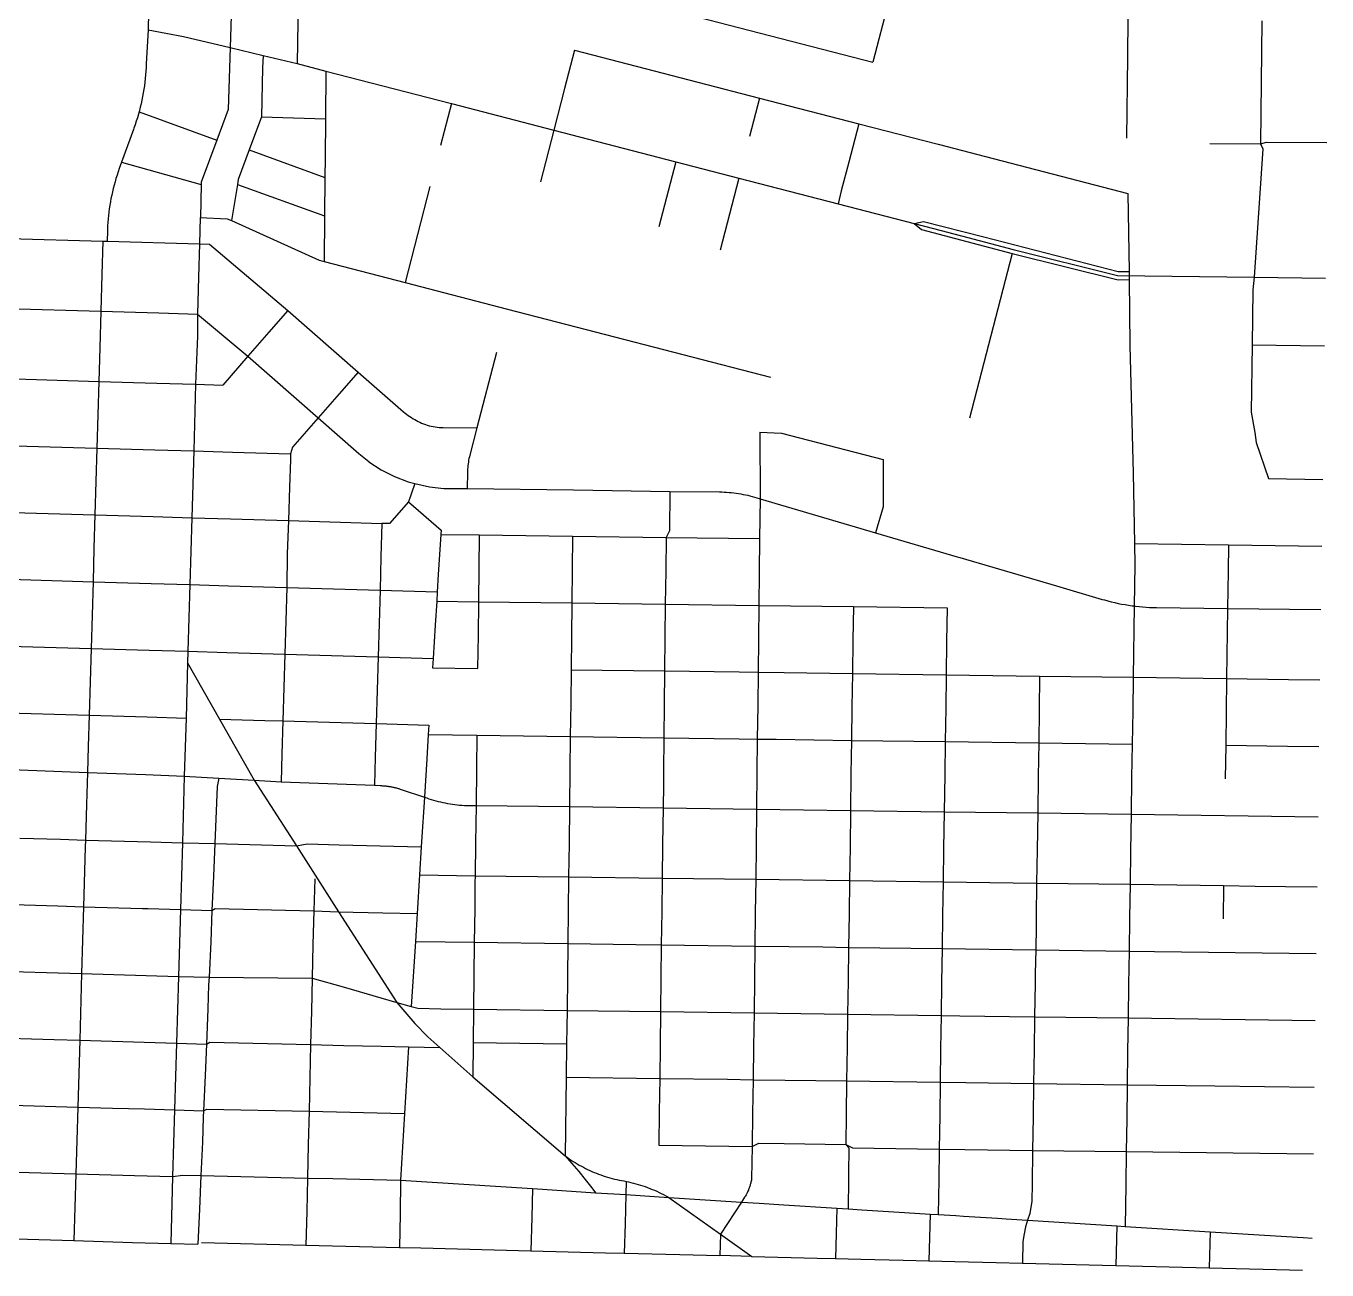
# Model space of a CAD drawing. Extents: x 486459 to 494398, y 5455945 to 5462335.
# Drawn here: x 492416 to 494375, y 5455945 to 5457817 of the extents above; entities that cross this region are included whole.
import ezdxf

# ---------------------------------------------------------------- set-up
doc = ezdxf.new("R2010")
doc.units = 0
for name, color, linetype in [('Arterial', 7, 'Continuous'), ('Collector', 7, 'Continuous'), ('Residential', 7, 'Continuous'), ('Secondary', 7, 'Continuous')]:
    doc.layers.add(name, color=color, linetype=linetype)

msp = doc.modelspace()

# ---------------------------------------------------------------- linework, layer by layer
at = {"layer": 'Arterial'}
for points in [[(492731, 5458023.3), (492723.7, 5457784.6)], [(492723.7, 5457784.6), (492720.7, 5457691.2), (492703.6, 5457645.2)], [(492723.7, 5457784.6), (492773.3, 5457772.7)], [(492773.3, 5457772.7), (492824.3, 5457760.6)], [(492824.3, 5457760.6), (492867.6, 5457749.1)], [(492867.6, 5457749.1), (493056.6, 5457700.2)], [(493056.6, 5457700.2), (493210.9, 5457660.2)], [(493210.9, 5457660.2), (493394.4, 5457612.7)], [(492703.6, 5457645.2), (492680.1, 5457582.2), (492680, 5457578.4)], [(493394.4, 5457612.7), (493489.2, 5457588.1)], [(493489.2, 5457588.1), (493638.8, 5457549.4)], [(492680, 5457578.4), (492678.8, 5457528.9)], [(493638.8, 5457549.4), (493753.2, 5457519.8)], [(492678.6, 5457528.9), (492677.6, 5457489)], [(493753.2, 5457519.8), (493782.5, 5457512.4), (493833.8, 5457498.8), (493902.4, 5457480.5)], [(492677.6, 5457489), (492676.1, 5457438.8)], [(493902.4, 5457480.5), (494059.3, 5457441.7)], [(492676.1, 5457438.8), (492674.5, 5457383.5)], [(494059.3, 5457441.7), (494265.2, 5457439)], [(494265.2, 5457439), (494372.7, 5457437.5)], [(492387.9, 5457391.8), (492528.7, 5457387.7)], [(492528.7, 5457387.7), (492616.2, 5457385.1)], [(492616.2, 5457385.1), (492674.5, 5457383.5)], [(492674.5, 5457383.5), (492674.5, 5457350.2), (492671.5, 5457277.9)], [(492674.5, 5457383.5), (492750, 5457319.9)], [(492750, 5457319.9), (492855.9, 5457227.1)], [(492671.5, 5457277.9), (492668.6, 5457177.4)], [(492855.9, 5457227.1), (492917, 5457173.7), (492932.2, 5457161.4)], [(492668.6, 5457177.4), (492665.7, 5457076.9)], [(492932.2, 5457161.4), (492932.2, 5457161.3), (492950.9, 5457149.2), (492970.7, 5457139.1), (492991.5, 5457131.1), (493001.3, 5457128.5), (493001.3, 5457128.5)], [(493001.3, 5457128.5), (493023.5, 5457123.7), (493045.1, 5457121.1), (493080.4, 5457120.7)], [(493080.4, 5457120.7), (493240.4, 5457118.7)], [(493240.4, 5457118.7), (493385.6, 5457116.6)], [(493385.6, 5457116.6), (493460.3, 5457115.8), (493463.8, 5457115.7), (493467.4, 5457115.6), (493470.9, 5457115.4), (493474.5, 5457115.1), (493478, 5457114.7), (493481.6, 5457114.3), (493485.1, 5457113.9), (493488.6, 5457113.4), (493492.2, 5457112.8), (493495.7, 5457112.1), (493499.2, 5457111.4), (493502.6, 5457110.7), (493506.1, 5457109.8), (493509.5, 5457108.9), (493513, 5457108), (493516.4, 5457107), (493519.8, 5457105.9), (493521.2, 5457105.4)], [(493521.2, 5457105.4), (493695.1, 5457054.4)], [(492665.7, 5457076.9), (492662.8, 5456976.4)], [(493695.1, 5457054.4), (493818, 5457018.3), (493822, 5457017.2)], [(493822, 5457017.2), (493967.5, 5456974.4)], [(492662.8, 5456976.4), (492659.9, 5456875.9)], [(493967.5, 5456974.4), (494036.2, 5456954.1), (494039.6, 5456953.2), (494044.7, 5456951.8), (494049.9, 5456950.5), (494055.1, 5456949.3), (494060.3, 5456948.1), (494065.5, 5456947.1), (494070.7, 5456946.1), (494076, 5456945.3), (494081.2, 5456944.5), (494084.4, 5456944.1)], [(494084.4, 5456944.1), (494086.5, 5456943.7), (494091.8, 5456943.1), (494097.1, 5456942.7), (494102.4, 5456942.3), (494107.7, 5456942), (494113, 5456941.8), (494118.3, 5456941.6), (494224.9, 5456940.3)], [(494224.9, 5456940.3), (494272.1, 5456939.8)], [(494272.1, 5456939.8), (494318.4, 5456939.3)], [(494318.4, 5456939.3), (494365.6, 5456938.7)], [(492659.9, 5456875.9), (492659.4, 5456858.8)], [(492659.4, 5456858.8), (492657.1, 5456775.4)], [(492659.4, 5456858.8), (492707.5, 5456773.9)], [(492657.1, 5456775.4), (492654.5, 5456688.2)], [(492707.5, 5456773.9), (492759.7, 5456682)], [(492368.1, 5456698.8), (492508.9, 5456693.6)], [(492508.9, 5456693.6), (492596.2, 5456690.3)], [(492596.2, 5456690.3), (492654.5, 5456688.2)], [(492654.5, 5456688.2), (492651.6, 5456587.8)], [(492654.5, 5456688.2), (492706.6, 5456685)], [(492706.6, 5456685), (492759.7, 5456682)], [(492759.7, 5456682), (492823.2, 5456582.9)], [(492759.7, 5456682), (492800.1, 5456679.6)], [(492800.1, 5456679.6), (492940.6, 5456674.2)], [(492940.6, 5456674.2), (492949.6, 5456673.8), (492950.8, 5456673.8), (492951.6, 5456673.7), (492953.1, 5456673.6), (492954.3, 5456673.5), (492955.5, 5456673.4), (492956.7, 5456673.3), (492957.8, 5456673.2), (492959, 5456673.1), (492960.1, 5456672.9), (492961.3, 5456672.8), (492962.4, 5456672.6), (492963.6, 5456672.4), (492964.9, 5456672.2), (492966, 5456672), (492967.1, 5456671.8), (492968.3, 5456671.6), (492969.5, 5456671.3), (492970.6, 5456671), (492971.7, 5456670.8), (492972.9, 5456670.5), (492974, 5456670.2), (492975.1, 5456669.9), (492976.3, 5456669.6), (492977.4, 5456669.2), (492978.6, 5456668.9), (492979.6, 5456668.6), (493016, 5456656.4)], [(493016, 5456656.4), (493019.4, 5456655.2), (493022.8, 5456654), (493026.3, 5456652.9), (493029.7, 5456651.9), (493033.2, 5456650.9), (493036.8, 5456650), (493040.3, 5456649.1), (493043.8, 5456648.3), (493047.4, 5456647.6), (493050.9, 5456646.9), (493054.5, 5456646.3), (493058.1, 5456645.8), (493061.7, 5456645.3), (493065.3, 5456644.9), (493068.9, 5456644.5), (493072.5, 5456644.2), (493076.2, 5456644), (493078, 5456643.9), (493093.7, 5456644)], [(493093.7, 5456644), (493234.4, 5456642.1)], [(493234.4, 5456642.1), (493375.2, 5456640.2)], [(493375.2, 5456640.2), (493515.9, 5456638.2)], [(493515.9, 5456638.2), (493657.2, 5456636.3)], [(493657.2, 5456636.3), (493798.4, 5456634.4)], [(493798.4, 5456634.4), (493939.2, 5456632.6)], [(493939.2, 5456632.6), (494079.9, 5456630.7)], [(494079.9, 5456630.7), (494361.2, 5456627)], [(492651.6, 5456587.8), (492648.7, 5456487.2)], [(492823.2, 5456582.9), (492854.9, 5456533.5)], [(492854.9, 5456533.5), (492886.5, 5456484)], [(492648.7, 5456487.2), (492645.7, 5456386.7)], [(492886.5, 5456484), (492974.3, 5456347.3)], [(492645.7, 5456386.7), (492642.8, 5456286.2)], [(492974.3, 5456347.3), (493001.3, 5456315.5), (493021.2, 5456295.5), (493039.1, 5456279.5)], [(492642.8, 5456286.2), (492639.8, 5456185.8)], [(493039.1, 5456279.5), (493088.7, 5456235.4)], [(493088.7, 5456235.4), (493227.7, 5456116.7)], [(492639.8, 5456185.8), (492636.9, 5456085.3)], [(493227.7, 5456116.7), (493228.1, 5456116.4), (493231, 5456114.3), (493233.9, 5456112.2), (493236.9, 5456110.2), (493239.9, 5456108.2), (493242.9, 5456106.3), (493245.9, 5456104.5), (493249, 5456102.7), (493252.2, 5456100.9), (493255.3, 5456099.3), (493258.5, 5456097.6), (493261.7, 5456096), (493264.9, 5456094.5), (493268.2, 5456093), (493271.5, 5456091.6), (493274.8, 5456090.3), (493278.1, 5456089), (493281.5, 5456087.8), (493284.9, 5456086.6), (493288.3, 5456085.5), (493291.7, 5456084.4), (493295.1, 5456083.4), (493298.6, 5456082.5), (493302, 5456081.6), (493305.5, 5456080.8), (493309, 5456080), (493312.5, 5456079.3), (493316, 5456078.7), (493319.6, 5456078.1)], [(492636.9, 5456085.3), (492634.1, 5455984.6)], [(493319.6, 5456078.1), (493323.2, 5456077.4), (493326.9, 5456076.5), (493330.5, 5456075.6), (493334.2, 5456074.6), (493337.8, 5456073.6), (493341.4, 5456072.5), (493344.9, 5456071.4), (493348.5, 5456070.2), (493352, 5456068.9), (493355.5, 5456067.5), (493359, 5456066.1), (493362.4, 5456064.7), (493365.9, 5456063.2), (493369.3, 5456061.6), (493372.6, 5456059.9), (493376, 5456058.2), (493379.3, 5456056.5), (493382.6, 5456054.7), (493383.8, 5456054)], [(493383.8, 5456054), (493461.7, 5455998.4)], [(493461.7, 5455998.4), (493508.8, 5455965.1)]]:
    msp.add_lwpolyline(points, dxfattribs=at)
at = {"layer": 'Collector'}
for points in [[(492373.4, 5456884.2), (492514.2, 5456880.2)], [(492514.2, 5456880.2), (492601.6, 5456877.6)], [(492601.6, 5456877.6), (492659.9, 5456875.9)]]:
    msp.add_lwpolyline(points, dxfattribs=at)
at = {"layer": 'Residential'}
for points in [[(492830.3, 5457982.4), (492825.6, 5457823.5), (492824.3, 5457760.6)], [(493738.3, 5457943.6), (493691, 5457762.8)], [(493257.7, 5457875), (493691, 5457762.8)], [(494074.9, 5457829.2), (494074.4, 5457770.4), (494072.7, 5457648.4)], [(494276.7, 5457824.9), (494274.7, 5457639.7)], [(492600.1, 5457811.4), (492653.3, 5457801.3), (492723.7, 5457784.6)], [(493242.1, 5457780.7), (493227.1, 5457723)], [(493242.1, 5457780.7), (493520.5, 5457708.6)], [(492773.3, 5457772.7), (492772.3, 5457754.3), (492770.5, 5457680.2)], [(492867.6, 5457749.1), (492866.9, 5457677.3)], [(493227.1, 5457723), (493210.9, 5457660.2)], [(493056.6, 5457700.2), (493040.3, 5457637.2)], [(493520.5, 5457708.6), (493505.5, 5457650.9)], [(493520.5, 5457708.6), (493670.1, 5457669.8)], [(492586.3, 5457687.7), (492703.6, 5457645.2)], [(492770.5, 5457680.2), (492751.9, 5457630.7)], [(492770.5, 5457680.2), (492866.9, 5457677.3)], [(492866.9, 5457677.3), (492866.5, 5457618.5)], [(493210.9, 5457660.2), (493190.8, 5457582.6)], [(493670.1, 5457669.8), (493655, 5457612.2)], [(493670.1, 5457669.8), (493789.6, 5457639)], [(493789.6, 5457639), (493860.5, 5457620.5), (494074.7, 5457565.1)], [(494198.6, 5457640.4), (494274.7, 5457639.7)], [(494274.7, 5457639.7), (494278.2, 5457632.3), (494265.2, 5457439)], [(494274.7, 5457639.7), (494283.8, 5457642.4), (494374.7, 5457641.5)], [(492751.9, 5457630.7), (492735.8, 5457586.2), (492734.5, 5457578.6)], [(492751.9, 5457630.7), (492866.2, 5457589.2)], [(492866.5, 5457618.5), (492866.2, 5457589.2)], [(492560.1, 5457612.2), (492680, 5457578.4)], [(493394.4, 5457612.7), (493369, 5457514.7)], [(493655, 5457612.2), (493643.6, 5457568.9), (493638.8, 5457549.4)], [(492866.2, 5457589.2), (492865.8, 5457531.1)], [(493489.2, 5457588.1), (493461.1, 5457479.7)], [(492734.5, 5457578.6), (492725.3, 5457524.4)], [(492734.5, 5457578.6), (492865.8, 5457531.1)], [(493024.2, 5457575.4), (492986.8, 5457430.9)], [(494074.7, 5457565.1), (494076.8, 5457447.7)], [(492678.6, 5457528.9), (492718.8, 5457527), (492725.3, 5457524.4)], [(492725.3, 5457524.4), (492857.5, 5457464.4), (492865.2, 5457462.4)], [(492865.8, 5457531.1), (492865.2, 5457462.4)], [(493753.2, 5457519.8), (493767.5, 5457522.7), (493858, 5457499.5)], [(493753.2, 5457519.8), (493764.4, 5457510.9), (493900.8, 5457474.6)], [(492390.9, 5457497.4), (492531.7, 5457493.3)], [(492531.7, 5457493.3), (492531.7, 5457493.3), (492538.4, 5457493.1)], [(492538.4, 5457493.1), (492677.6, 5457489)], [(492677.6, 5457489), (492692.6, 5457488.6), (492810.4, 5457388.7)], [(493858, 5457499.5), (494060.2, 5457447.7), (494076.8, 5457447.7)], [(492865.2, 5457462.4), (492986.8, 5457430.9)], [(493900.8, 5457474.6), (493836.6, 5457226.6)], [(493900.8, 5457474.6), (494060.4, 5457435.1), (494077, 5457435.5)], [(494076.8, 5457447.7), (494077, 5457435.5)], [(492986.8, 5457430.9), (493141.2, 5457390.9)], [(494077, 5457435.5), (494077.9, 5457336), (494082.8, 5457143.8)], [(494265.2, 5457439), (494263.3, 5457420), (494262.2, 5457337.4)], [(492528.7, 5457387.7), (492527.1, 5457332.5)], [(492810.4, 5457388.7), (492781.8, 5457356.2)], [(492810.4, 5457388.7), (492916.2, 5457295.9)], [(493141.2, 5457390.9), (493536.9, 5457288.4)], [(492781.8, 5457356.2), (492750, 5457319.9)], [(492527.1, 5457332.5), (492525.7, 5457282.2)], [(493124.3, 5457325.7), (493094.8, 5457212)], [(494262.2, 5457337.4), (494260.7, 5457236), (494266, 5457205.2), (494268.3, 5457190.2), (494286.7, 5457135.8)], [(494262.2, 5457337.4), (494371.2, 5457335.9)], [(492750, 5457319.9), (492712.4, 5457276.7)], [(492384.9, 5457286.3), (492525.7, 5457282.2)], [(492916.2, 5457295.9), (492887.8, 5457263.5)], [(492916.2, 5457295.9), (492984.6, 5457236.4), (492986.8, 5457234.5), (492989.1, 5457232.7), (492991.5, 5457230.9), (492993.9, 5457229.2), (492996.3, 5457227.6), (492998.8, 5457226), (493001.3, 5457224.6), (493003.9, 5457223.2), (493006.5, 5457221.8), (493009.1, 5457220.6), (493011.8, 5457219.4), (493014.5, 5457218.3), (493017.4, 5457217.3), (493020.3, 5457216.4), (493023.3, 5457215.5), (493026.2, 5457214.8), (493029.2, 5457214.2), (493032.2, 5457213.6), (493035.3, 5457213.2), (493038.3, 5457212.9), (493041.4, 5457212.7), (493044.4, 5457212.6), (493094.8, 5457212)], [(492525.7, 5457282.2), (492524.3, 5457231.9)], [(492525.7, 5457282.2), (492613.2, 5457279.6)], [(492613.2, 5457279.6), (492671.5, 5457277.9)], [(492671.5, 5457277.9), (492712.4, 5457276.7)], [(492887.8, 5457263.5), (492855.9, 5457227.1)], [(492524.3, 5457231.9), (492522.8, 5457181.7)], [(492855.9, 5457227.1), (492817.5, 5457183.2)], [(493094.8, 5457212), (493084.2, 5457171.2), (493083.6, 5457168.6), (493083, 5457166), (493082.5, 5457163.4), (493082.1, 5457160.8), (493081.7, 5457158.2), (493081.4, 5457155.5), (493081.1, 5457152.9), (493080.9, 5457150.2), (493080.8, 5457147.6), (493080.7, 5457144.9), (493080.4, 5457120.7)], [(493521, 5457205.9), (493553.4, 5457204.2), (493706.7, 5457164.4)], [(493521, 5457205.9), (493521.2, 5457105.4)], [(492382.1, 5457185.8), (492522.8, 5457181.7)], [(492522.8, 5457181.7), (492521.4, 5457131.4)], [(492522.8, 5457181.7), (492610.3, 5457179.1)], [(492610.3, 5457179.1), (492668.6, 5457177.4)], [(492668.6, 5457177.4), (492727, 5457175.7)], [(492727, 5457175.7), (492814.4, 5457173.1)], [(492814.4, 5457173.1), (492814.4, 5457164.1), (492813, 5457122.9)], [(492817.5, 5457183.2), (492814.4, 5457173.1)], [(493706.7, 5457164.4), (493706.6, 5457093.4), (493695.1, 5457054.4)], [(492521.4, 5457131.4), (492520, 5457081.2)], [(494082.8, 5457143.8), (494084.7, 5457038)], [(494286.7, 5457135.8), (494368.4, 5457134.7)], [(492813, 5457122.9), (492811.5, 5457072.6)], [(493001.3, 5457128.5), (492992.2, 5457101.1)], [(493385.6, 5457116.6), (493384.9, 5457057.3), (493379.8, 5457047.3)], [(492992.2, 5457101.1), (492963.3, 5457068.1), (492952.1, 5457068.4)], [(492992.2, 5457101.1), (493041.1, 5457058.3), (493040.7, 5457051.8)], [(493521.2, 5457105.4), (493520.6, 5457045.5)], [(492379.2, 5457085.3), (492520, 5457081.2)], [(492520, 5457081.2), (492518.5, 5457030.9)], [(492520, 5457081.2), (492607.4, 5457078.6)], [(492607.4, 5457078.6), (492665.7, 5457076.9)], [(492665.7, 5457076.9), (492724.1, 5457075.2)], [(492724.1, 5457075.2), (492811.5, 5457072.6)], [(492811.5, 5457072.6), (492809.4, 5457022.7)], [(492811.5, 5457072.6), (492952.1, 5457068.4)], [(492952.1, 5457068.4), (492950.6, 5457018.2)], [(493040.7, 5457051.8), (493036.9, 5456991.3)], [(493040.7, 5457051.8), (493098.4, 5457051)], [(493098.4, 5457051), (493097.2, 5456950.5)], [(493098.4, 5457051), (493239.1, 5457049.2)], [(492518.5, 5457030.9), (492517.1, 5456980.7)], [(493239.1, 5457049.2), (493238.5, 5456999)], [(493239.1, 5457049.2), (493379.8, 5457047.4)], [(493379.8, 5457047.4), (493379.2, 5456997.1)], [(493379.8, 5457047.4), (493520.6, 5457045.5)], [(493520.6, 5457045.5), (493520, 5456995.2)], [(494084.7, 5457038), (494085.3, 5457005.7), (494084.4, 5456944.1)], [(494084.7, 5457038), (494226.4, 5457036)], [(494226.4, 5457036), (494225.8, 5456996.4)], [(494226.4, 5457036), (494367, 5457034.1)], [(492809.4, 5457022.7), (492808.6, 5456972.1)], [(492950.6, 5457018.2), (492949.2, 5456968)], [(493238.5, 5456999), (493237.9, 5456948.7)], [(493379.2, 5456997.1), (493378.6, 5456946.8)], [(493520, 5456995.2), (493519.4, 5456944.9)], [(494225.8, 5456996.4), (494224.9, 5456940.3)], [(492376.3, 5456984.8), (492517.1, 5456980.7)], [(492517.1, 5456980.7), (492515.6, 5456930.4)], [(492517.1, 5456980.7), (492604.5, 5456978.1)], [(492604.5, 5456978.1), (492662.8, 5456976.4)], [(492662.8, 5456976.4), (492721.2, 5456974.6)], [(492721.2, 5456974.6), (492808.6, 5456972.1)], [(492808.6, 5456972.1), (492807.1, 5456921.9)], [(492808.6, 5456972.1), (492949.2, 5456968)], [(493036.9, 5456991.3), (493035.3, 5456965.5)], [(492949.2, 5456968), (492947.7, 5456917.7)], [(492949.2, 5456968), (493035.3, 5456965.5)], [(493035.3, 5456965.5), (493034.5, 5456951.3)], [(493034.5, 5456951.3), (493032.1, 5456915.3)], [(493034.5, 5456951.3), (493097.2, 5456950.5)], [(493097.2, 5456950.5), (493096.7, 5456900.3)], [(493097.2, 5456950.5), (493237.9, 5456948.7)], [(493237.9, 5456948.7), (493237.3, 5456898.4)], [(493237.9, 5456948.7), (493378.6, 5456946.8)], [(493378.6, 5456946.8), (493378.1, 5456896.5)], [(493378.6, 5456946.8), (493519.4, 5456944.9)], [(493519.4, 5456944.9), (493518.8, 5456894.7)], [(493519.4, 5456944.9), (493661.7, 5456943.1)], [(493661.7, 5456943.1), (493661, 5456892.8)], [(493661.7, 5456943.1), (493802.8, 5456941.2)], [(493802.8, 5456941.2), (493802.1, 5456890.8)], [(494084.4, 5456944.1), (494082.9, 5456836.8)], [(494224.9, 5456940.3), (494223.6, 5456835)], [(492515.6, 5456930.4), (492514.2, 5456880.2)], [(492807.1, 5456921.9), (492805.7, 5456871.6)], [(492947.7, 5456917.7), (492946.3, 5456867.5)], [(493032.1, 5456915.3), (493029, 5456865.1)], [(493096.7, 5456900.3), (493096, 5456850)], [(493237.3, 5456898.4), (493236.9, 5456848.2)], [(493378.1, 5456896.5), (493377.5, 5456846.3)], [(493518.8, 5456894.7), (493518.3, 5456844.4)], [(492514.2, 5456880.2), (492512.7, 5456829.9)], [(492659.9, 5456875.9), (492718.3, 5456874.1)], [(492718.3, 5456874.1), (492805.7, 5456871.6)], [(493661, 5456892.8), (493660.2, 5456842.5)], [(493802.1, 5456890.8), (493801.4, 5456840.5)], [(492805.7, 5456871.6), (492804.2, 5456821.4)], [(492805.7, 5456871.6), (492946.3, 5456867.5)], [(492946.3, 5456867.5), (492944.8, 5456817.2)], [(492946.3, 5456867.5), (493029, 5456865.1)], [(493029, 5456865.1), (493028.1, 5456851), (493096, 5456850)], [(493236.9, 5456848.2), (493236.2, 5456797.9)], [(493236.9, 5456848.2), (493377.5, 5456846.3)], [(493377.5, 5456846.3), (493376.9, 5456796)], [(493377.5, 5456846.3), (493489.9, 5456844.8)], [(493489.9, 5456844.8), (493518.3, 5456844.4)], [(493518.3, 5456844.4), (493517.7, 5456794.1)], [(493518.3, 5456844.4), (493557.7, 5456843.9)], [(493557.7, 5456843.9), (493660.2, 5456842.5)], [(493660.2, 5456842.5), (493659.5, 5456792.2)], [(493660.2, 5456842.5), (493801.4, 5456840.5)], [(493801.4, 5456840.5), (493800.7, 5456790.2)], [(493801.4, 5456840.5), (493942.1, 5456838.6)], [(493942.1, 5456838.6), (493941.4, 5456788.4)], [(493942.1, 5456838.6), (494082.9, 5456836.8)], [(494082.9, 5456836.8), (494082.2, 5456786.5)], [(494082.9, 5456836.8), (494223.6, 5456835)], [(494223.6, 5456835), (494222.9, 5456784.7)], [(494223.6, 5456835), (494316.8, 5456833.7)], [(492512.7, 5456829.9), (492511.3, 5456779.6)], [(492804.2, 5456821.4), (492802.8, 5456771.1)], [(492944.8, 5456817.2), (492943.4, 5456767)], [(494316.8, 5456833.7), (494364.1, 5456833.1)], [(493236.2, 5456797.9), (493235.6, 5456747.7)], [(493376.9, 5456796), (493376.3, 5456745.7)], [(492370.6, 5456783.7), (492511.3, 5456779.6)], [(492511.3, 5456779.6), (492510, 5456732.4)], [(492511.3, 5456779.6), (492598.7, 5456777.1)], [(492598.7, 5456777.1), (492657.1, 5456775.4)], [(493517.7, 5456794.1), (493517.1, 5456743.8)], [(493659.5, 5456792.2), (493658.7, 5456741.9)], [(493800.7, 5456790.2), (493800, 5456740)], [(493941.4, 5456788.4), (493940.7, 5456738.1)], [(494082.2, 5456786.5), (494081.4, 5456736.2)], [(494222.9, 5456784.7), (494222.2, 5456734.4)], [(492707.5, 5456773.9), (492775.8, 5456771.9)], [(492775.8, 5456771.9), (492802.8, 5456771.1)], [(492802.8, 5456771.1), (492801.3, 5456720.9)], [(492802.8, 5456771.1), (492943.4, 5456767)], [(492943.4, 5456767), (492941.8, 5456716.7)], [(492943.4, 5456767), (493022.7, 5456764.6), (493021.8, 5456750.5)], [(493021.8, 5456750.5), (493019.6, 5456714.3)], [(493021.8, 5456750.5), (493094.9, 5456749.5)], [(493094.9, 5456749.5), (493094.3, 5456699.3)], [(493094.9, 5456749.5), (493235.6, 5456747.7)], [(493235.6, 5456747.7), (493235, 5456697.4)], [(493235.6, 5456747.7), (493376.3, 5456745.7)], [(493376.3, 5456745.7), (493375.8, 5456695.5)], [(493376.3, 5456745.7), (493489.9, 5456744.2)], [(493489.9, 5456744.2), (493517.1, 5456743.8)], [(493517.1, 5456743.8), (493516.5, 5456693.6)], [(493517.1, 5456743.8), (493545.5, 5456743.5)], [(493545.5, 5456743.5), (493658.7, 5456741.9)], [(493658.7, 5456741.9), (493658, 5456691.7)], [(493658.7, 5456741.9), (493800, 5456740)], [(493800, 5456740), (493799.2, 5456689.8)], [(493800, 5456740), (493940.7, 5456738.1)], [(493940.7, 5456738.1), (493940, 5456687.9)], [(493940.7, 5456738.1), (494081.4, 5456736.2)], [(492510, 5456732.4), (492508.9, 5456693.6)], [(492801.3, 5456720.9), (492800.1, 5456679.6)], [(494081.4, 5456736.2), (494080.6, 5456686)], [(494222.2, 5456734.4), (494221.4, 5456684.2)], [(494222.2, 5456734.4), (494315.4, 5456733.2)], [(494315.4, 5456733.2), (494362.6, 5456732.5)], [(492941.8, 5456716.7), (492940.6, 5456674.2)], [(493019.6, 5456714.3), (493016, 5456656.4)], [(493094.3, 5456699.3), (493093.7, 5456644)], [(492508.9, 5456693.6), (492507.4, 5456645.2)], [(492706.6, 5456685), (492703.8, 5456672.4), (492700.4, 5456586.4)], [(493235, 5456697.4), (493234.4, 5456642.1)], [(493375.8, 5456695.5), (493375.7, 5456674.9), (493375.2, 5456640.2)], [(493516.5, 5456693.6), (493515.9, 5456638.2)], [(493658, 5456691.7), (493657.2, 5456636.3)], [(493799.2, 5456689.8), (493798.4, 5456634.4)], [(493940, 5456687.9), (493939.2, 5456632.6)], [(494080.6, 5456686), (494079.9, 5456630.7)], [(492507.4, 5456645.2), (492505.8, 5456591.9)], [(493016, 5456656.4), (493011.7, 5456588.9)], [(493093.7, 5456644), (493093, 5456587.8)], [(493234.4, 5456642.1), (493233.7, 5456586.8)], [(493375.2, 5456640.2), (493374.5, 5456584.9)], [(493657.2, 5456636.3), (493656.8, 5456581.1)], [(493798.4, 5456634.4), (493797.6, 5456579.2)], [(493939.2, 5456632.6), (493938.4, 5456577.3)], [(494079.9, 5456630.7), (494079.1, 5456575.4)], [(492406.9, 5456594.8), (492467.9, 5456593)], [(492467.9, 5456593), (492505.8, 5456591.9)], [(492505.8, 5456591.9), (492505.4, 5456581.3), (492502.9, 5456491.4)], [(492505.8, 5456591.9), (492603.6, 5456589.1)], [(492603.6, 5456589.1), (492651.6, 5456587.8)], [(492651.6, 5456587.8), (492700.4, 5456586.4)], [(492700.4, 5456586.4), (492698.2, 5456537.5)], [(492700.4, 5456586.4), (492823.2, 5456582.9)], [(492823.2, 5456582.9), (492839.3, 5456585.9), (492887.8, 5456584.7)], [(492887.8, 5456584.7), (493011.2, 5456581.7)], [(493011.2, 5456581.7), (493008.6, 5456539.3)], [(493011.7, 5456588.9), (493011.2, 5456581.7)], [(493093, 5456587.8), (493092.4, 5456538.2)], [(493233.7, 5456586.8), (493233.1, 5456536.5)], [(493374.5, 5456584.9), (493373.8, 5456534.6)], [(493656.8, 5456581.1), (493656, 5456530.9)], [(493797.6, 5456579.2), (493796.9, 5456529)], [(493938.4, 5456577.3), (493937.6, 5456527.1)], [(494079.1, 5456575.4), (494078.4, 5456525.2)], [(492698.2, 5456537.5), (492696.1, 5456485.8)], [(492850.8, 5456533.6), (492849.5, 5456485.1)], [(493008.1, 5456531.5), (493005.4, 5456489.2)], [(493008.6, 5456539.3), (493008.1, 5456531.5)], [(493008.6, 5456539.3), (493092.4, 5456538.2)], [(493092.4, 5456538.2), (493091.7, 5456528.1), (493091.7, 5456488)], [(493092.4, 5456538.2), (493233.1, 5456536.5)], [(493233.1, 5456536.5), (493232.5, 5456486.2)], [(493233.1, 5456536.5), (493373.8, 5456534.6)], [(493373.8, 5456534.6), (493373.2, 5456484.4)], [(493373.8, 5456534.6), (493514.7, 5456532.8)], [(493514.7, 5456532.8), (493656, 5456530.9)], [(493656, 5456530.9), (493655.3, 5456480.6)], [(493656, 5456530.9), (493796.9, 5456529)], [(493796.9, 5456529), (493796.1, 5456478.7)], [(493796.9, 5456529), (493937.6, 5456527.1)], [(493937.6, 5456527.1), (493936.9, 5456476.8)], [(493937.6, 5456527.1), (494078.4, 5456525.2)], [(494078.4, 5456525.2), (494077.6, 5456475)], [(494078.4, 5456525.2), (494219, 5456523.3)], [(494219, 5456523.3), (494218.3, 5456473.1)], [(494219, 5456523.3), (494266.4, 5456522.6)], [(494266.4, 5456522.6), (494312.5, 5456522)], [(494312.5, 5456522), (494359.8, 5456521.4)], [(492362.2, 5456495.6), (492464.2, 5456492.6)], [(492464.2, 5456492.6), (492502.9, 5456491.4)], [(492502.9, 5456491.4), (492501.4, 5456441.2)], [(492502.9, 5456491.4), (492591.4, 5456488.8)], [(492591.4, 5456488.8), (492600.1, 5456488.6)], [(492600.1, 5456488.6), (492648.7, 5456487.2)], [(492648.7, 5456487.2), (492696.1, 5456485.8)], [(492696.1, 5456485.8), (492694.2, 5456438.4)], [(492696.1, 5456485.8), (492701.1, 5456488.6), (492849.5, 5456485.1)], [(492849.5, 5456485.1), (492848.2, 5456434.8)], [(492849.5, 5456485.1), (492886.5, 5456484)], [(492886.5, 5456484), (492953.3, 5456482.5)], [(492953.3, 5456482.5), (493004.9, 5456481.3)], [(493005.4, 5456489.2), (493004.9, 5456481.3)], [(493091.7, 5456488), (493091.1, 5456437.9)], [(493232.5, 5456486.2), (493232, 5456435.9)], [(493373.2, 5456484.4), (493372.6, 5456434.1)], [(493004.9, 5456481.3), (493002.3, 5456439.1)], [(493655.3, 5456480.6), (493654.3, 5456430.3)], [(493796.1, 5456478.7), (493795.4, 5456428.4)], [(493936.9, 5456476.8), (493936.7, 5456462.2)], [(494077.6, 5456475), (494076.9, 5456424.7)], [(493936.7, 5456462.2), (493936.2, 5456426.5)], [(492501.4, 5456441.2), (492499.9, 5456390.9)], [(492694.2, 5456438.4), (492692, 5456385.7)], [(492848.2, 5456434.8), (492847, 5456384)], [(493002.3, 5456439.1), (492996.1, 5456341.3)], [(493002.3, 5456439.1), (493047.3, 5456438.5)], [(493047.3, 5456438.5), (493091.1, 5456437.9)], [(493091.1, 5456437.9), (493089.9, 5456337.5)], [(493091.1, 5456437.9), (493232, 5456435.9)], [(493232, 5456435.9), (493231.3, 5456385.7)], [(493232, 5456435.9), (493334.3, 5456434.5)], [(493334.3, 5456434.5), (493372.6, 5456434.1)], [(493372.6, 5456434.1), (493372.1, 5456383.8)], [(493372.6, 5456434.1), (493513.5, 5456432.3)], [(493513.5, 5456432.3), (493615.9, 5456430.9)], [(493615.9, 5456430.9), (493654.3, 5456430.3)], [(493654.3, 5456430.3), (493653.8, 5456380.1)], [(493654.3, 5456430.3), (493795.4, 5456428.4)], [(493795.4, 5456428.4), (493794.6, 5456378.1)], [(493795.4, 5456428.4), (493936.2, 5456426.5)], [(493936.2, 5456426.5), (493935.6, 5456391.2)], [(493936.2, 5456426.5), (494076.9, 5456424.7)], [(494076.9, 5456424.7), (494076.1, 5456374.4)], [(494076.9, 5456424.7), (494115.3, 5456424.2)], [(494115.3, 5456424.2), (494358.3, 5456420.9)], [(492499.9, 5456390.9), (492497, 5456290.4)], [(492692, 5456385.7), (492691.1, 5456374), (492690, 5456337.9)], [(493231.3, 5456385.7), (493230.7, 5456335.5)], [(493935.6, 5456391.2), (493935.4, 5456376.3)], [(492847, 5456384), (492845.9, 5456334.3)], [(493372.1, 5456383.8), (493371.5, 5456333.6)], [(493653.8, 5456380.1), (493653.1, 5456329.8)], [(493794.6, 5456378.1), (493793.9, 5456327.8)], [(493935.4, 5456376.3), (493934.6, 5456326)], [(494076.1, 5456374.4), (494075.4, 5456324.1)], [(492690, 5456337.9), (492687.8, 5456284.8)], [(492845.9, 5456334.3), (492844.7, 5456284)], [(493089.9, 5456337.5), (493089.3, 5456287.2)], [(493230.7, 5456335.5), (493230, 5456285.3)], [(493371.5, 5456333.6), (493370.8, 5456283.3)], [(493653.1, 5456329.8), (493652.4, 5456279.5)], [(493793.9, 5456327.8), (493793.1, 5456277.6)], [(493934.6, 5456326), (493933.8, 5456275.7)], [(494075.4, 5456324.1), (494074.6, 5456273.8)], [(492356.2, 5456294.4), (492458.6, 5456291.5)], [(492458.6, 5456291.5), (492497, 5456290.4)], [(492497, 5456290.4), (492494.1, 5456189.9)], [(492497, 5456290.4), (492642.8, 5456286.2)], [(492687.8, 5456284.8), (492692.8, 5456287.5), (492844.7, 5456284)], [(493089.3, 5456287.2), (493088.7, 5456235.4)], [(493089.3, 5456287.2), (493230, 5456285.3)], [(492642.8, 5456286.2), (492687.8, 5456284.8)], [(492687.8, 5456284.8), (492685.8, 5456237.4)], [(492844.7, 5456284), (492843.5, 5456233.8)], [(492844.7, 5456284), (492894.9, 5456282.8)], [(492894.9, 5456282.8), (492950.8, 5456281.5)], [(492950.8, 5456281.5), (492992.2, 5456280.5)], [(492992.2, 5456280.5), (492989.1, 5456230.4)], [(492992.2, 5456280.5), (493039.1, 5456279.5)], [(493230, 5456285.3), (493229.4, 5456235)], [(493370.8, 5456283.3), (493370.2, 5456233.1)], [(493652.4, 5456279.5), (493651.6, 5456229.2)], [(493793.1, 5456277.6), (493792.4, 5456227.3)], [(493933.8, 5456275.7), (493933.1, 5456225.4)], [(494074.6, 5456273.8), (494074, 5456223.5)], [(492685.8, 5456237.4), (492683.5, 5456184.4)], [(492843.5, 5456233.8), (492842.3, 5456183.6)], [(492989.1, 5456230.4), (492986, 5456180.3)], [(493229.4, 5456235), (493227.7, 5456116.7)], [(493229.4, 5456235), (493370.2, 5456233.1)], [(493370.2, 5456233.1), (493369.5, 5456182.8)], [(493370.2, 5456233.1), (493472.4, 5456231.7)], [(493472.4, 5456231.7), (493510.9, 5456231.1)], [(493510.9, 5456231.1), (493559, 5456230.5)], [(493559, 5456230.5), (493651.6, 5456229.2)], [(493651.6, 5456229.2), (493650.9, 5456179)], [(493651.6, 5456229.2), (493792.4, 5456227.3)], [(493792.4, 5456227.3), (493791.8, 5456177.1)], [(493792.4, 5456227.3), (493830.8, 5456226.8)], [(493830.8, 5456226.8), (493933.1, 5456225.4)], [(493933.1, 5456225.4), (493932.4, 5456175.1)], [(493933.1, 5456225.4), (494074, 5456223.5)], [(494074, 5456223.5), (494073.2, 5456171.7)], [(494074, 5456223.5), (494206, 5456221.8)], [(494206, 5456221.8), (494355.5, 5456219.8)], [(492395.3, 5456192.7), (492494.1, 5456189.9)], [(492494.1, 5456189.9), (492491.2, 5456089.5)], [(492494.1, 5456189.9), (492546.3, 5456188.4)], [(492546.3, 5456188.4), (492594.6, 5456187.1)], [(492594.6, 5456187.1), (492639.8, 5456185.8)], [(492639.8, 5456185.8), (492683.5, 5456184.4)], [(492683.5, 5456184.4), (492683.1, 5456174.9), (492681.7, 5456136.9)], [(492683.5, 5456184.4), (492688.6, 5456187), (492842.3, 5456183.6)], [(492842.3, 5456183.6), (492841.1, 5456133.4)], [(492842.3, 5456183.6), (492986, 5456180.3)], [(492986, 5456180.3), (492982.8, 5456130.2)], [(493369.5, 5456182.8), (493368.8, 5456132.5)], [(493650.9, 5456179), (493650.2, 5456133.7)], [(493791.8, 5456177.1), (493791, 5456126.8)], [(493932.4, 5456175.1), (493931.6, 5456124.8)], [(494073.2, 5456171.7), (494072.5, 5456123)], [(492681.7, 5456136.9), (492679.4, 5456086.7)], [(492841.1, 5456133.4), (492839.9, 5456083.1)], [(492982.8, 5456130.2), (492979.8, 5456080.1)], [(493368.8, 5456132.5), (493509.3, 5456130.5)], [(493509.3, 5456130.5), (493519.5, 5456135.5), (493557.6, 5456134.9)], [(493557.6, 5456134.9), (493650.2, 5456133.7)], [(493650.2, 5456133.7), (493655.1, 5456128.6), (493654.5, 5456089.6)], [(493650.2, 5456133.7), (493660.2, 5456128.5), (493791, 5456126.8)], [(493227.7, 5456116.7), (493238.1, 5456104.9), (493248.3, 5456092.9), (493258.2, 5456080.8), (493267.9, 5456068.5), (493273.6, 5456061.1)], [(493791, 5456126.8), (493790.2, 5456080.2)], [(493791, 5456126.8), (493829.3, 5456126.3)], [(493829.3, 5456126.3), (493931.6, 5456124.8)], [(493931.6, 5456124.8), (493930.9, 5456074.5)], [(493931.6, 5456124.8), (494072.5, 5456123)], [(494072.5, 5456123), (494071.8, 5456072.7)], [(494072.5, 5456123), (494354.4, 5456119.5)], [(492350.2, 5456093.5), (492491.2, 5456089.5)], [(492491.2, 5456089.5), (492489.8, 5456039.2)], [(492491.2, 5456089.5), (492579.7, 5456086.9)], [(492579.7, 5456086.9), (492636.9, 5456085.3)], [(492636.9, 5456085.3), (492652.1, 5456087.3), (492679.4, 5456086.7)], [(492679.4, 5456086.7), (492677.3, 5456036.4)], [(492679.4, 5456086.7), (492839.9, 5456083.1)], [(492839.9, 5456083.1), (492838.8, 5456032.7)], [(492839.9, 5456083.1), (492878.2, 5456082.3)], [(492878.2, 5456082.3), (492979.8, 5456080.1)], [(492979.8, 5456080.1), (492979.7, 5456029.3)], [(492979.8, 5456080.1), (493178.9, 5456067.2)], [(493319.6, 5456078.1), (493319.1, 5456058.1)], [(493654.4, 5456081.9), (493653.7, 5456036.8)], [(493654.5, 5456089.6), (493654.4, 5456081.9)], [(493790.2, 5456080.2), (493789.4, 5456028.2)], [(493930.9, 5456074.5), (493930.5, 5456048.3), (493927.5, 5456029.5), (493924.1, 5456019.6)], [(494071.8, 5456072.7), (494070.9, 5456010.3)], [(493178.9, 5456067.2), (493177.7, 5456023.6)], [(493178.9, 5456067.2), (493193.6, 5456066.3)], [(493193.6, 5456066.3), (493273.6, 5456061.1)], [(493273.6, 5456061.1), (493319.1, 5456058.1)], [(493319.1, 5456058.1), (493318.2, 5456014.3)], [(493319.1, 5456058.1), (493383.8, 5456054)], [(493383.8, 5456054), (493493.4, 5456047)], [(492489.8, 5456039.2), (492488.2, 5455988.9)], [(492677.3, 5456036.4), (492675.1, 5455983.5)], [(492838.8, 5456032.7), (492837.5, 5455982.2)], [(493493.4, 5456047), (493519.8, 5456045.3)], [(493519.8, 5456045.3), (493557.1, 5456042.9)], [(493557.1, 5456042.9), (493636.6, 5456037.9)], [(493636.6, 5456037.9), (493635.7, 5455999.8)], [(493636.6, 5456037.9), (493653.7, 5456036.8)], [(493653.7, 5456036.8), (493674.6, 5456035.5)], [(493674.6, 5456035.5), (493738.6, 5456031.4)], [(492979.7, 5456029.3), (492978.4, 5455978.7)], [(493177.7, 5456023.6), (493176.4, 5455973.5)], [(493318.2, 5456014.3), (493316.9, 5455969.9)], [(493738.6, 5456031.4), (493777.3, 5456028.9)], [(493777.3, 5456028.9), (493775.5, 5455958.4)], [(493777.3, 5456028.9), (493789.4, 5456028.2)], [(493789.4, 5456028.2), (493816.2, 5456026.5)], [(493816.2, 5456026.5), (493827.7, 5456025.7)], [(493827.7, 5456025.7), (493878.6, 5456022.5)], [(493878.6, 5456022.5), (493891.6, 5456021.7)], [(493891.6, 5456021.7), (493924.1, 5456019.6)], [(493924.1, 5456019.6), (493920.8, 5456009.8), (493919, 5455999.2), (493917, 5455987.6), (493916.1, 5455955)], [(493924.1, 5456019.6), (494058.4, 5456011.1)], [(493635.7, 5455999.8), (493634.7, 5455962)], [(494058.4, 5456011.1), (494056.8, 5455951.4)], [(494058.4, 5456011.1), (494070.9, 5456010.3)], [(494070.9, 5456010.3), (494198.9, 5456002.3)], [(494198.9, 5456002.3), (494197.5, 5455948.2)], [(494198.9, 5456002.3), (494297.3, 5455996)], [(494297.3, 5455996), (494339, 5455993.4)], [(494339, 5455993.4), (494352.4, 5455992.5)], [(493508.8, 5455965.1), (493460.8, 5455966.3)], [(493508.8, 5455965.1), (493607.2, 5455962.6)], [(493607.2, 5455962.6), (493634.7, 5455962)], [(493634.7, 5455962), (493672.8, 5455961)], [(493672.8, 5455961), (493736.8, 5455959.4)], [(493736.8, 5455959.4), (493775.5, 5455958.4)], [(493775.5, 5455958.4), (493814.4, 5455957.4)], [(493814.4, 5455957.4), (493876.9, 5455955.9)], [(493876.9, 5455955.9), (493916.1, 5455955)], [(493916.1, 5455955), (494056.8, 5455951.4)], [(494056.8, 5455951.4), (494197.5, 5455948.2)], [(494197.5, 5455948.2), (494298.6, 5455945.7)], [(494298.6, 5455945.7), (494337.8, 5455944.7)]]:
    msp.add_lwpolyline(points, dxfattribs=at)
at = {"layer": 'Secondary'}
for points in [[(492586.3, 5458026.9), (492594.8, 5457971), (492601.7, 5457924), (492601.7, 5457890.8), (492600.1, 5457811.4)], [(492600.1, 5457811.4), (492597.1, 5457760.1), (492596.9, 5457754.6), (492596.6, 5457749.1), (492596.2, 5457743.6), (492595.7, 5457738.2), (492595.1, 5457732.7), (492594.4, 5457727.2), (492593.6, 5457721.8), (492592.7, 5457716.3), (492591.7, 5457710.9), (492590.6, 5457705.5), (492589.4, 5457700.1), (492588.2, 5457694.8), (492586.3, 5457687.7)], [(492586.3, 5457687.7), (492585.4, 5457684.1), (492583.8, 5457678.8), (492582.2, 5457673.6), (492580.4, 5457668.3), (492578.6, 5457663.1), (492577.9, 5457661.2), (492560.1, 5457612.2)], [(492560.1, 5457612.2), (492556.5, 5457602.4), (492554.8, 5457597.5), (492553.2, 5457592.6), (492551.6, 5457587.6), (492550.2, 5457582.7), (492548.8, 5457577.6), (492547.5, 5457572.6), (492546.3, 5457567.6), (492545.2, 5457562.5), (492544.1, 5457557.4), (492543.2, 5457552.3), (492542.3, 5457547.2), (492541.6, 5457542.1), (492540.9, 5457536.9), (492540.3, 5457531.8), (492539.8, 5457526.6), (492539.4, 5457521.4), (492539.1, 5457516.2), (492538.9, 5457511.1), (492538.8, 5457508.6), (492538.4, 5457493.1)], [(492531.7, 5457493.3), (492530.3, 5457443)], [(492530.3, 5457443), (492528.7, 5457387.7)], [(493515.9, 5456638.2), (493515.3, 5456583)], [(493515.3, 5456583), (493514.7, 5456532.8)], [(493514.7, 5456532.8), (493514.1, 5456482.5)], [(493514.1, 5456482.5), (493513.5, 5456432.3)], [(493513.5, 5456432.3), (493512.9, 5456382)], [(492359.2, 5456395.1), (492499.9, 5456390.9)], [(492499.9, 5456390.9), (492645.7, 5456386.7)], [(492645.7, 5456386.7), (492692, 5456385.7)], [(492692, 5456385.7), (492847, 5456384)], [(492847, 5456384), (492893.6, 5456370.7)], [(492893.6, 5456370.7), (492974.3, 5456347.3)], [(493512.9, 5456382), (493512.4, 5456331.7)], [(492974.3, 5456347.3), (492996.1, 5456341.3)], [(492996.1, 5456341.3), (493005.9, 5456338.6), (493040.9, 5456337.9)], [(493040.9, 5456337.9), (493089.9, 5456337.5)], [(493089.9, 5456337.5), (493230.7, 5456335.5)], [(493230.7, 5456335.5), (493371.5, 5456333.6)], [(493371.5, 5456333.6), (493512.4, 5456331.7)], [(493512.4, 5456331.7), (493511.6, 5456281.4)], [(493512.4, 5456331.7), (493653.1, 5456329.8)], [(493653.1, 5456329.8), (493793.9, 5456327.8)], [(493793.9, 5456327.8), (493822.2, 5456327.4)], [(493822.2, 5456327.4), (493934.6, 5456326)], [(493934.6, 5456326), (494075.4, 5456324.1)], [(494075.4, 5456324.1), (494356.9, 5456320.3)], [(493511.6, 5456281.4), (493510.9, 5456231.1)], [(493510.9, 5456231.1), (493510.1, 5456180.9)], [(493510.1, 5456180.9), (493509.3, 5456130.5)], [(493509.3, 5456130.5), (493508.6, 5456082.3)], [(493508.6, 5456082.3), (493508.4, 5456081), (493508.2, 5456079.7), (493507.9, 5456078.4), (493507.6, 5456077.1), (493507.3, 5456075.9), (493507, 5456074.6), (493506.6, 5456073.3), (493506.2, 5456072.1), (493505.9, 5456070.8), (493505.4, 5456069.6), (493505, 5456068.4), (493504.5, 5456067.1), (493504.1, 5456065.9), (493503.6, 5456064.7), (493503, 5456063.5), (493502.5, 5456062.3), (493501.9, 5456061.1), (493501.3, 5456060), (493500.7, 5456058.8), (493500.1, 5456057.7), (493499.5, 5456056.5), (493498.8, 5456055.4), (493498.1, 5456054.3), (493498, 5456054.2), (493493.4, 5456047)], [(493493.4, 5456047), (493461.7, 5455998.4)], [(493461.7, 5455998.4), (493460.8, 5455966.3)], [(492365.4, 5455992.4), (492488.2, 5455988.9)], [(492488.2, 5455988.9), (492576.5, 5455986.3)], [(492576.5, 5455986.3), (492634.1, 5455984.6)], [(492634.1, 5455984.6), (492675.1, 5455983.5)], [(492680.2, 5455986), (492680.3, 5455986), (492837.5, 5455982.2)], [(492837.5, 5455982.2), (492978.4, 5455978.7)], [(492978.4, 5455978.7), (493010.5, 5455978.1)], [(493010.5, 5455978.1), (493176.4, 5455973.5)], [(493176.4, 5455973.5), (493288.6, 5455970.7)], [(493288.6, 5455970.7), (493316.9, 5455969.9)], [(493316.9, 5455969.9), (493400.3, 5455967.9)], [(493400.3, 5455967.9), (493460.8, 5455966.3)]]:
    msp.add_lwpolyline(points, dxfattribs=at)

doc.saveas('drawing.dxf')
